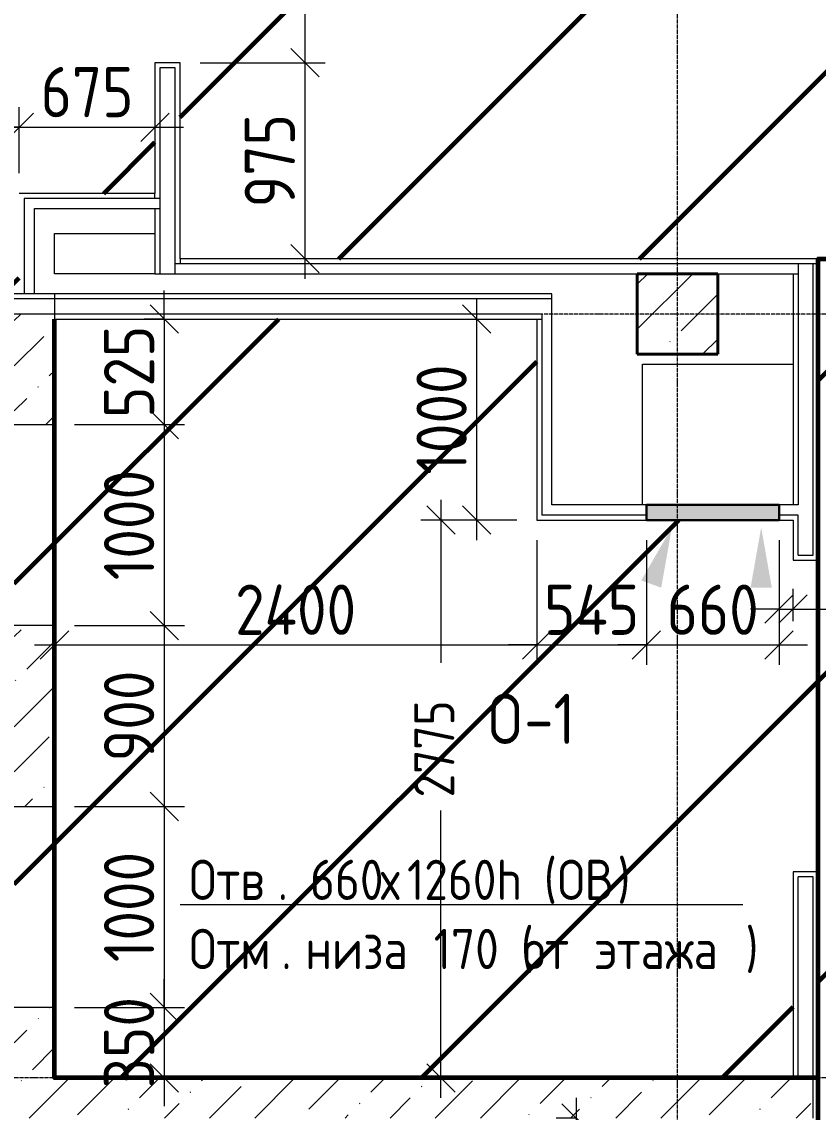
# Model space of a CAD drawing. Header units: millimetres. Extents: x -56773 to 323062, y -262288 to 76460.
# Drawn here: x -16853 to -12891, y -183994 to -178570 of the extents above; entities that cross this region are included whole.
import ezdxf

# ---------------------------------------------------------------- set-up
doc = ezdxf.new("R2010")
doc.units = ezdxf.units.MM
doc.linetypes.add('ADSK_Линия сетки', pattern=[25, 20, -2.5, 0, -2.5])
doc.linetypes.add('ADSK_Невидимые', pattern=[5, 3, -2])
for name, color, linetype, lineweight in [('1.1)Стяжка керамзит  2 этаж', 5, 'Continuous', 60), ('3.1 Штукатурка внешн стен', 5, 'Continuous', 60), ('Марки', 7, 'Continuous', 20), ('Несущие колонны', 7, 'Continuous', 18), ('Обобщенные модели', 7, 'ADSK_Невидимые', 18), ('Оси', 7, 'Continuous', 9), ('Перекрытие', 7, 'Continuous', 18), ('Размеры', 7, 'Continuous', 9), ('Стены внутренние', 7, 'Continuous', 18), ('Стены наружные', 7, 'Continuous', 18), ('Стены штриховка', 7, 'Continuous', 9), ('Узлы', 7, 'Continuous', 18)]:
    doc.layers.add(name, color=color, linetype=linetype, lineweight=lineweight)
doc.styles.add('GOST Common_2', font='', dxfattribs={"width": 0.9, "height": 250})
doc.styles.add('GOST Common_3', font='', dxfattribs={"width": 0.9, "height": 200})
doc.styles.get('GOST Common_2').set_extended_font_data('GOST Common')
doc.styles.get('GOST Common_3').set_extended_font_data('GOST Common')
doc.dimstyles.new('ADSK_Основной_2_0', dxfattribs={"dimscale": 304.8, "dimtxt": 201.142999, "dimasz": 0.463911, "dimexe": 0.328084, "dimexo": 0.328084, "dimgap": 0.164042, "dimtad": 1, "dimdec": 3, "dimrnd": 0.001, "dimdsep": 46, "dimtxsty": 'GOST Common_3', "dimblk1": 'OBLIQUE', "dimblk2": 'OBLIQUE', "dimsah": 1, "dimcen": 0.09, "dimdle": 0.328084, "dimazin": 2, "dimtfac": 1, "dimtdec": 4, "dimtix": 1, "dimtmove": 0, "dimatfit": 3, "dimfxl": 1, "dimtvp": 1, "dimtolj": 1, "dimtzin": 0, "dimlwd": 20, "dimlwe": 20, "dimarcsym": 2})
doc.dimstyles.new('ADSK_Основной_2_0_3', dxfattribs={"dimscale": 304.8, "dimtxt": 201.142999, "dimasz": 0.463911, "dimexe": 0.328084, "dimexo": 0.328084, "dimgap": 0.164042, "dimtad": 1, "dimdec": 3, "dimrnd": 0.001, "dimdsep": 46, "dimtxsty": 'GOST Common_2', "dimblk1": 'OBLIQUE', "dimblk2": 'OBLIQUE', "dimsah": 1, "dimcen": 0.09, "dimdle": 0.328084, "dimazin": 2, "dimtfac": 1, "dimtdec": 4, "dimtix": 1, "dimtmove": 0, "dimatfit": 3, "dimfxl": 1, "dimtvp": 1, "dimtolj": 1, "dimtzin": 0, "dimlwd": 20, "dimlwe": 20, "dimarcsym": 2})
pattern_1 = [(45, (9.36, -198628.46), (84.18955, 308.69595), [396.875, -79.375, 3.353, -76.022])]

# ---------------------------------------------------------------- blocks, each defined once
blk = doc.blocks.new('ADSK_КолоннаЖБ_Прямоугольная - 400x400 мм-1807142-Кладочный план 4-го этажа')
at = {"layer": 'Несущие колонны', "lineweight": 40}
for p, q in [((-200, 200), (200, 200)), ((-200, -200), (-200, 200)), ((200, 200), (200, -200)), ((200, -200), (-200, -200))]:
    blk.add_line(p, q, dxfattribs=at)
blk = doc.blocks.new('ADSK_ОбобщеннаяМодель_ОтверстиеПрямоугольное_вСтене - О-1_ОВ_660х1260-4090709-Кладочный план 4-го этажа')
at = {"layer": 'Обобщенные модели'}
blk.add_hatch(color=256, dxfattribs=at).paths.add_polyline_path([(-209.7, 37.5), (-209.7, -37.5), (450.3, -37.5), (450.3, 37.5), (-89.7, 37.5)])
at = {"layer": 'Узлы', "lineweight": 30}
for p, q in [((-209.7, -37.5), (-209.7, 37.5)), ((-209.7, 37.5), (450.3, 37.5)), ((450.3, 37.5), (450.3, -37.5)), ((450.3, -37.5), (-209.7, -37.5))]:
    blk.add_line(p, q, dxfattribs=at)
blk = doc.blocks.new('_Oblique')
at = {"color": 0, "linetype": 'ByBlock', "lineweight": -2}
blk.add_line((-0.5, -0.5), (0.5, 0.5), dxfattribs=at)
blk = doc.blocks.new('*D6399')
at = {"layer": 'Defpoints', "color": 0, "transparency": 16777216}
for p in [(-13994.9, -184023.5), (-14094.9, -186998.5), (-13515.6, -186998.5)]:
    blk.add_point(p, dxfattribs=at)
at = {"layer": 'Размеры', "color": 0, "lineweight": 20, "transparency": 16777216}
for p, q in [((-14094.9, -183923.5), (-14094.9, -187098.5)), ((-14094.9, -184023.5), (-14194.9, -184023.5)), ((-13615.6, -186998.5), (-14194.9, -186998.5))]:
    blk.add_line(p, q, dxfattribs=at)
at = {"layer": 'Размеры', "color": 0, "lineweight": 20, "transparency": 16777216, "xscale": 141.4, "yscale": 141.4, "zscale": 141.4}
for p, rotation in [((-14094.9, -184023.5), 90), ((-14094.9, -186998.5), 270)]:
    blk.add_blockref('_Oblique', p, dxfattribs=dict(at, rotation=rotation))
at = {"layer": 'Размеры', "color": 0, "lineweight": 9, "transparency": 16777216, "insert": (-14269.9, -185511), "char_height": 250, "width": 605.475, "attachment_point": 5, "rotation": 90, "style": 'GOST Common_2'}
blk.add_mtext('\\A1;2975', dxfattribs=at)
blk = doc.blocks.new('*D6401')
at = {"layer": 'Defpoints', "color": 0, "transparency": 16777216}
for p in [(-16044.3, -180048.5), (-16690.6, -180573.5), (-16144.3, -180573.5)]:
    blk.add_point(p, dxfattribs=at)
at = {"layer": 'Размеры', "color": 0, "lineweight": 20, "transparency": 16777216}
for p, q in [((-16144.3, -180048.5), (-16144.3, -179907.1)), ((-16144.3, -180048.5), (-16244.3, -180048.5)), ((-16144.3, -180048.5), (-16144.3, -180573.5)), ((-16590.6, -180573.5), (-16044.3, -180573.5)), ((-16144.3, -180573.5), (-16144.3, -180714.9))]:
    blk.add_line(p, q, dxfattribs=at)
at = {"layer": 'Размеры', "color": 0, "lineweight": 20, "transparency": 16777216, "xscale": 141.4, "yscale": 141.4, "zscale": 141.4}
for p, rotation in [((-16144.3, -180048.5), 270), ((-16144.3, -180573.5), 90)]:
    blk.add_blockref('_Oblique', p, dxfattribs=dict(at, rotation=rotation))
at = {"layer": 'Размеры', "color": 0, "lineweight": 9, "transparency": 16777216, "insert": (-16319.3, -180311), "char_height": 250, "width": 454.106, "attachment_point": 5, "rotation": 90, "style": 'GOST Common_2'}
blk.add_mtext('\\A1;525', dxfattribs=at)
blk = doc.blocks.new('*D6402')
at = {"layer": 'Defpoints', "color": 0, "transparency": 16777216}
for p in [(-16690.6, -180573.5), (-16690.6, -181573.5), (-16144.3, -181573.5)]:
    blk.add_point(p, dxfattribs=at)
at = {"layer": 'Размеры', "color": 0, "lineweight": 20, "transparency": 16777216}
for p, q in [((-16144.3, -180473.5), (-16144.3, -181673.5)), ((-16590.6, -180573.5), (-16044.3, -180573.5)), ((-16590.6, -181573.5), (-16044.3, -181573.5))]:
    blk.add_line(p, q, dxfattribs=at)
at = {"layer": 'Размеры', "color": 0, "lineweight": 20, "transparency": 16777216, "xscale": 141.4, "yscale": 141.4, "zscale": 141.4}
for p, rotation in [((-16144.3, -180573.5), 90), ((-16144.3, -181573.5), 270)]:
    blk.add_blockref('_Oblique', p, dxfattribs=dict(at, rotation=rotation))
at = {"layer": 'Размеры', "color": 0, "lineweight": 9, "transparency": 16777216, "insert": (-16319.3, -181073.5), "char_height": 250, "width": 560.473, "attachment_point": 5, "rotation": 90, "style": 'GOST Common_2'}
blk.add_mtext('\\A1;1000', dxfattribs=at)
blk = doc.blocks.new('*D6403')
at = {"layer": 'Defpoints', "color": 0, "transparency": 16777216}
for p in [(-16690.6, -181573.5), (-16690.6, -182473.5), (-16144.3, -182473.5)]:
    blk.add_point(p, dxfattribs=at)
at = {"layer": 'Размеры', "color": 0, "lineweight": 20, "transparency": 16777216}
for p, q in [((-16144.3, -181473.5), (-16144.3, -182573.5)), ((-16590.6, -181573.5), (-16044.3, -181573.5)), ((-16590.6, -182473.5), (-16044.3, -182473.5))]:
    blk.add_line(p, q, dxfattribs=at)
at = {"layer": 'Размеры', "color": 0, "lineweight": 20, "transparency": 16777216, "xscale": 141.4, "yscale": 141.4, "zscale": 141.4}
for p, rotation in [((-16144.3, -181573.5), 90), ((-16144.3, -182473.5), 270)]:
    blk.add_blockref('_Oblique', p, dxfattribs=dict(at, rotation=rotation))
at = {"layer": 'Размеры', "color": 0, "lineweight": 9, "transparency": 16777216, "insert": (-16319.3, -182023.5), "char_height": 250, "width": 454.106, "attachment_point": 5, "rotation": 90, "style": 'GOST Common_2'}
blk.add_mtext('\\A1;900', dxfattribs=at)
blk = doc.blocks.new('*D6404')
at = {"layer": 'Defpoints', "color": 0, "transparency": 16777216}
for p in [(-16690.6, -182473.5), (-16690.6, -183473.5), (-16144.3, -183473.5)]:
    blk.add_point(p, dxfattribs=at)
at = {"layer": 'Размеры', "color": 0, "lineweight": 20, "transparency": 16777216}
for p, q in [((-16144.3, -182373.5), (-16144.3, -183573.5)), ((-16590.6, -182473.5), (-16044.3, -182473.5)), ((-16590.6, -183473.5), (-16044.3, -183473.5))]:
    blk.add_line(p, q, dxfattribs=at)
at = {"layer": 'Размеры', "color": 0, "lineweight": 20, "transparency": 16777216, "xscale": 141.4, "yscale": 141.4, "zscale": 141.4}
for p, rotation in [((-16144.3, -182473.5), 90), ((-16144.3, -183473.5), 270)]:
    blk.add_blockref('_Oblique', p, dxfattribs=dict(at, rotation=rotation))
at = {"layer": 'Размеры', "color": 0, "lineweight": 9, "transparency": 16777216, "insert": (-16319.3, -182973.5), "char_height": 250, "width": 560.473, "attachment_point": 5, "rotation": 90, "style": 'GOST Common_2'}
blk.add_mtext('\\A1;1000', dxfattribs=at)
blk = doc.blocks.new('*D6405')
at = {"layer": 'Defpoints', "color": 0, "transparency": 16777216}
for p in [(-16690.6, -183473.5), (-16144.3, -183823.5), (-16044.3, -183823.5)]:
    blk.add_point(p, dxfattribs=at)
at = {"layer": 'Размеры', "color": 0, "lineweight": 20, "transparency": 16777216}
for p, q in [((-16144.3, -183473.5), (-16144.3, -183332.1)), ((-16590.6, -183473.5), (-16044.3, -183473.5)), ((-16144.3, -183473.5), (-16144.3, -183823.5)), ((-16144.3, -183823.5), (-16244.3, -183823.5)), ((-16144.3, -183823.5), (-16144.3, -183964.9))]:
    blk.add_line(p, q, dxfattribs=at)
at = {"layer": 'Размеры', "color": 0, "lineweight": 20, "transparency": 16777216, "xscale": 141.4, "yscale": 141.4, "zscale": 141.4}
for p, rotation in [((-16144.3, -183473.5), 270), ((-16144.3, -183823.5), 90)]:
    blk.add_blockref('_Oblique', p, dxfattribs=dict(at, rotation=rotation))
at = {"layer": 'Размеры', "color": 0, "lineweight": 9, "transparency": 16777216, "insert": (-16319.3, -183648.5), "char_height": 250, "width": 454.106, "attachment_point": 5, "rotation": 90, "style": 'GOST Common_2'}
blk.add_mtext('\\A1;350', dxfattribs=at)
blk = doc.blocks.new('*D6406')
at = {"layer": 'Defpoints', "color": 0, "transparency": 16777216}
for p in [(-14290.6, -181048.5), (-16690.6, -181569.5), (-14290.6, -181669.5)]:
    blk.add_point(p, dxfattribs=at)
at = {"layer": 'Размеры', "color": 0, "lineweight": 20, "transparency": 16777216}
for p, q in [((-14290.6, -181148.5), (-14290.6, -181769.5)), ((-16790.6, -181669.5), (-14190.6, -181669.5)), ((-16690.6, -181669.5), (-16690.6, -181769.5))]:
    blk.add_line(p, q, dxfattribs=at)
at = {"layer": 'Размеры', "color": 0, "lineweight": 20, "transparency": 16777216, "xscale": 141.4, "yscale": 141.4, "zscale": 141.4, "rotation": 180}
blk.add_blockref('_Oblique', (-16690.6, -181669.5), dxfattribs=at)
at = {"layer": 'Размеры', "color": 0, "lineweight": 20, "transparency": 16777216, "xscale": 141.4, "yscale": 141.4, "zscale": 141.4}
blk.add_blockref('_Oblique', (-14290.6, -181669.5), dxfattribs=at)
at = {"layer": 'Размеры', "color": 0, "lineweight": 9, "transparency": 16777216, "insert": (-15490.6, -181494.5), "char_height": 250, "width": 625.93, "attachment_point": 5, "style": 'GOST Common_2'}
blk.add_mtext('\\A1;2400', dxfattribs=at)
blk = doc.blocks.new('*D6407')
at = {"layer": 'Defpoints', "color": 0, "transparency": 16777216}
for p in [(-14290.6, -181048.5), (-13745.6, -181048.5), (-13745.6, -181669.5)]:
    blk.add_point(p, dxfattribs=at)
at = {"layer": 'Размеры', "color": 0, "lineweight": 20, "transparency": 16777216}
for p, q in [((-14290.6, -181148.5), (-14290.6, -181769.5)), ((-13745.6, -181148.5), (-13745.6, -181769.5)), ((-14290.6, -181669.5), (-14432, -181669.5)), ((-14290.6, -181669.5), (-13745.6, -181669.5)), ((-13745.6, -181669.5), (-13604.2, -181669.5))]:
    blk.add_line(p, q, dxfattribs=at)
at = {"layer": 'Размеры', "color": 0, "lineweight": 20, "transparency": 16777216, "xscale": 141.4, "yscale": 141.4, "zscale": 141.4}
blk.add_blockref('_Oblique', (-14290.6, -181669.5), dxfattribs=at)
at = {"layer": 'Размеры', "color": 0, "lineweight": 20, "transparency": 16777216, "xscale": 141.4, "yscale": 141.4, "zscale": 141.4, "rotation": 180}
blk.add_blockref('_Oblique', (-13745.6, -181669.5), dxfattribs=at)
at = {"layer": 'Размеры', "color": 0, "lineweight": 9, "transparency": 16777216, "insert": (-14018.1, -181494.5), "char_height": 250, "width": 474.561, "attachment_point": 5, "style": 'GOST Common_2'}
blk.add_mtext('\\A1;545', dxfattribs=at)
blk = doc.blocks.new('*D6408')
at = {"layer": 'Defpoints', "color": 0, "transparency": 16777216}
for p in [(-13745.6, -181048.5), (-13085.6, -181048.5), (-13085.6, -181669.5)]:
    blk.add_point(p, dxfattribs=at)
at = {"layer": 'Размеры', "color": 0, "lineweight": 20, "transparency": 16777216}
for p, q in [((-13745.6, -181148.5), (-13745.6, -181769.5)), ((-13085.6, -181148.5), (-13085.6, -181769.5)), ((-13745.6, -181669.5), (-13887, -181669.5)), ((-13745.6, -181669.5), (-13085.6, -181669.5)), ((-13085.6, -181669.5), (-12944.2, -181669.5))]:
    blk.add_line(p, q, dxfattribs=at)
at = {"layer": 'Размеры', "color": 0, "lineweight": 20, "transparency": 16777216, "xscale": 141.4, "yscale": 141.4, "zscale": 141.4}
blk.add_blockref('_Oblique', (-13745.6, -181669.5), dxfattribs=at)
at = {"layer": 'Размеры', "color": 0, "lineweight": 20, "transparency": 16777216, "xscale": 141.4, "yscale": 141.4, "zscale": 141.4, "rotation": 180}
blk.add_blockref('_Oblique', (-13085.6, -181669.5), dxfattribs=at)
at = {"layer": 'Размеры', "color": 0, "lineweight": 9, "transparency": 16777216, "insert": (-13415.6, -181494.5), "char_height": 250, "width": 454.106, "attachment_point": 5, "style": 'GOST Common_2'}
blk.add_mtext('\\A1;660', dxfattribs=at)
blk = doc.blocks.new('*D6409')
at = {"layer": 'Defpoints', "color": 0, "transparency": 16777216}
for p in [(-13085.6, -181048.5), (-13015.6, -181491.4), (-13015.6, -181651.4)]:
    blk.add_point(p, dxfattribs=at)
at = {"layer": 'Размеры', "color": 0, "lineweight": 20, "transparency": 16777216}
for p, q in [((-13085.6, -181148.5), (-13085.6, -181591.4)), ((-13015.6, -181551.4), (-13015.6, -181391.4)), ((-13085.6, -181491.4), (-13227, -181491.4)), ((-13085.6, -181491.4), (-13015.6, -181491.4)), ((-13015.6, -181491.4), (-12341.4, -181491.4))]:
    blk.add_line(p, q, dxfattribs=at)
at = {"layer": 'Размеры', "color": 0, "lineweight": 20, "transparency": 16777216, "xscale": 141.4, "yscale": 141.4, "zscale": 141.4}
blk.add_blockref('_Oblique', (-13085.6, -181491.4), dxfattribs=at)
at = {"layer": 'Размеры', "color": 0, "lineweight": 20, "transparency": 16777216, "xscale": 141.4, "yscale": 141.4, "zscale": 141.4, "rotation": 180}
blk.add_blockref('_Oblique', (-13015.6, -181491.4), dxfattribs=at)
at = {"layer": 'Размеры', "color": 0, "lineweight": 9, "transparency": 16777216, "insert": (-12688.5, -181174.8), "char_height": 200, "width": 302.737, "attachment_point": 1, "line_spacing_factor": 1.022761, "style": 'GOST Common_3'}
blk.add_mtext('\\A1;70', dxfattribs=at)
blk = doc.blocks.new('*D6410')
at = {"layer": 'Defpoints', "color": 0, "transparency": 16777216}
for p in [(-14767.6, -181048.5), (-14290.6, -181048.5), (-14689.5, -183823.5)]:
    blk.add_point(p, dxfattribs=at)
at = {"layer": 'Размеры', "color": 0, "lineweight": 20, "transparency": 16777216}
for p, q in [((-14767.6, -180948.5), (-14767.6, -181758.4)), ((-14390.6, -181048.5), (-14867.6, -181048.5)), ((-14767.6, -183923.5), (-14767.6, -182492.7)), ((-14789.5, -183823.5), (-14867.6, -183823.5))]:
    blk.add_line(p, q, dxfattribs=at)
at = {"layer": 'Размеры', "color": 0, "lineweight": 20, "transparency": 16777216, "xscale": 141.4, "yscale": 141.4, "zscale": 141.4}
for p, rotation in [((-14767.6, -181048.5), 90), ((-14767.6, -183823.5), 270)]:
    blk.add_blockref('_Oblique', p, dxfattribs=dict(at, rotation=rotation))
at = {"layer": 'Размеры', "color": 0, "lineweight": 9, "transparency": 16777216, "insert": (-14900.9, -182428.3), "char_height": 200, "width": 605.475, "attachment_point": 1, "rotation": 90, "line_spacing_factor": 1.022761, "style": 'GOST Common_3'}
blk.add_mtext('\\A1;2775', dxfattribs=at)
blk = doc.blocks.new('*D6411')
at = {"layer": 'Defpoints', "color": 0, "transparency": 16777216}
for p in [(-14689.5, -180048.5), (-14589.5, -180048.5), (-14290.6, -181048.5)]:
    blk.add_point(p, dxfattribs=at)
at = {"layer": 'Размеры', "color": 0, "lineweight": 20, "transparency": 16777216}
for p, q in [((-14589.5, -181148.5), (-14589.5, -179948.5)), ((-14589.5, -180048.5), (-14489.5, -180048.5)), ((-14390.6, -181048.5), (-14689.5, -181048.5))]:
    blk.add_line(p, q, dxfattribs=at)
at = {"layer": 'Размеры', "color": 0, "lineweight": 20, "transparency": 16777216, "xscale": 141.4, "yscale": 141.4, "zscale": 141.4}
for p, rotation in [((-14589.5, -180048.5), 90), ((-14589.5, -181048.5), 270)]:
    blk.add_blockref('_Oblique', p, dxfattribs=dict(at, rotation=rotation))
at = {"layer": 'Размеры', "color": 0, "lineweight": 9, "transparency": 16777216, "insert": (-14764.5, -180548.5), "char_height": 250, "width": 560.473, "attachment_point": 5, "rotation": 90, "style": 'GOST Common_2'}
blk.add_mtext('\\A1;1000', dxfattribs=at)
blk = doc.blocks.new('*D6415')
at = {"layer": 'Defpoints', "color": 0, "transparency": 16777216}
for p in [(-16065.6, -177573.5), (-16065.6, -178773.5), (-15444.3, -178773.5)]:
    blk.add_point(p, dxfattribs=at)
at = {"layer": 'Размеры', "color": 0, "lineweight": 20, "transparency": 16777216}
for p, q in [((-15444.3, -177473.5), (-15444.3, -178873.5)), ((-15965.6, -177573.5), (-15344.3, -177573.5)), ((-15965.6, -178773.5), (-15344.3, -178773.5))]:
    blk.add_line(p, q, dxfattribs=at)
at = {"layer": 'Размеры', "color": 0, "lineweight": 20, "transparency": 16777216, "xscale": 141.4, "yscale": 141.4, "zscale": 141.4}
for p, rotation in [((-15444.3, -177573.5), 90), ((-15444.3, -178773.5), 270)]:
    blk.add_blockref('_Oblique', p, dxfattribs=dict(at, rotation=rotation))
at = {"layer": 'Размеры', "color": 0, "lineweight": 9, "transparency": 16777216, "insert": (-15619.3, -178173.5), "char_height": 250, "width": 560.473, "attachment_point": 5, "rotation": 90, "style": 'GOST Common_2'}
blk.add_mtext('\\A1;1200', dxfattribs=at)
blk = doc.blocks.new('*D6416')
at = {"layer": 'Defpoints', "color": 0, "transparency": 16777216}
for p in [(-16065.6, -178773.5), (-15444.3, -179748.5), (-15344.3, -179748.5)]:
    blk.add_point(p, dxfattribs=at)
at = {"layer": 'Размеры', "color": 0, "lineweight": 20, "transparency": 16777216}
for p, q in [((-15444.3, -178673.5), (-15444.3, -179848.5)), ((-15965.6, -178773.5), (-15344.3, -178773.5)), ((-15444.3, -179748.5), (-15544.3, -179748.5))]:
    blk.add_line(p, q, dxfattribs=at)
at = {"layer": 'Размеры', "color": 0, "lineweight": 20, "transparency": 16777216, "xscale": 141.4, "yscale": 141.4, "zscale": 141.4}
for p, rotation in [((-15444.3, -178773.5), 90), ((-15444.3, -179748.5), 270)]:
    blk.add_blockref('_Oblique', p, dxfattribs=dict(at, rotation=rotation))
at = {"layer": 'Размеры', "color": 0, "lineweight": 9, "transparency": 16777216, "insert": (-15619.3, -179261), "char_height": 250, "width": 454.106, "attachment_point": 5, "rotation": 90, "style": 'GOST Common_2'}
blk.add_mtext('\\A1;975', dxfattribs=at)
blk = doc.blocks.new('*D6417')
at = {"layer": 'Defpoints', "color": 0, "transparency": 16777216}
for p in [(-19540.6, -178994.5), (-16865.6, -179094.5), (-16865.6, -179423.5)]:
    blk.add_point(p, dxfattribs=at)
at = {"layer": 'Размеры', "color": 0, "lineweight": 20, "transparency": 16777216}
for p, q in [((-16865.6, -179323.5), (-16865.6, -178994.5)), ((-19640.6, -179094.5), (-16765.6, -179094.5)), ((-19540.6, -179094.5), (-19540.6, -179194.5))]:
    blk.add_line(p, q, dxfattribs=at)
at = {"layer": 'Размеры', "color": 0, "lineweight": 20, "transparency": 16777216, "xscale": 141.4, "yscale": 141.4, "zscale": 141.4, "rotation": 180}
blk.add_blockref('_Oblique', (-19540.6, -179094.5), dxfattribs=at)
at = {"layer": 'Размеры', "color": 0, "lineweight": 20, "transparency": 16777216, "xscale": 141.4, "yscale": 141.4, "zscale": 141.4}
blk.add_blockref('_Oblique', (-16865.6, -179094.5), dxfattribs=at)
at = {"layer": 'Размеры', "color": 0, "lineweight": 9, "transparency": 16777216, "insert": (-18203.1, -178919.5), "char_height": 250, "width": 605.475, "attachment_point": 5, "style": 'GOST Common_2'}
blk.add_mtext('\\A1;2675', dxfattribs=at)
blk = doc.blocks.new('*D6418')
at = {"layer": 'Defpoints', "color": 0, "transparency": 16777216}
for p in [(-16190.6, -178994.5), (-16190.6, -179094.5), (-16865.6, -179423.5)]:
    blk.add_point(p, dxfattribs=at)
at = {"layer": 'Размеры', "color": 0, "lineweight": 20, "transparency": 16777216}
for p, q in [((-16865.6, -179323.5), (-16865.6, -178994.5)), ((-16865.6, -179094.5), (-17007, -179094.5)), ((-16865.6, -179094.5), (-16190.6, -179094.5)), ((-16190.6, -179094.5), (-16190.6, -179194.5)), ((-16190.6, -179094.5), (-16049.2, -179094.5))]:
    blk.add_line(p, q, dxfattribs=at)
at = {"layer": 'Размеры', "color": 0, "lineweight": 20, "transparency": 16777216, "xscale": 141.4, "yscale": 141.4, "zscale": 141.4}
blk.add_blockref('_Oblique', (-16865.6, -179094.5), dxfattribs=at)
at = {"layer": 'Размеры', "color": 0, "lineweight": 20, "transparency": 16777216, "xscale": 141.4, "yscale": 141.4, "zscale": 141.4, "rotation": 180}
blk.add_blockref('_Oblique', (-16190.6, -179094.5), dxfattribs=at)
at = {"layer": 'Размеры', "color": 0, "lineweight": 9, "transparency": 16777216, "insert": (-16528.1, -178919.5), "char_height": 250, "width": 454.106, "attachment_point": 5, "style": 'GOST Common_2'}
blk.add_mtext('\\A1;675', dxfattribs=at)
blk = doc.blocks.new('ADSK_Марка_Отверстие - Полная марка_Отметка от этажа-157318-Кладочный план 4-го этажа')
at = {"layer": 'Марки'}
blk.add_line((0, 0), (28, 0), dxfattribs=at)

msp = doc.modelspace()

# ---------------------------------------------------------------- hatches: boundary and pattern name
at = {"layer": '1.1)Стяжка керамзит  2 этаж', "transparency": 33554687}
h = msp.add_hatch(dxfattribs=at)
h.set_pattern_fill('ANSI31', color=5, scale=333)
h.paths.add_polyline_path([(-3240.6385, -181073.4914), (-3240.6385, -180798.4914), (-5265.6385, -180798.4914), (-5265.6385, -180673.4914), (-3390.6385, -180673.4914), (-3390.6385, -180223.4914), (-3390.6385, -179823.4914), (-3240.6385, -179823.4914), (-3240.6385, -179223.4914), (-3240.6385, -177973.4914), (-3240.6385, -175023.4914), (-3390.6385, -175023.4914), (-3390.6385, -174873.4914), (-3990.6385, -174873.4914), (-5640.6385, -174873.4914), (-6390.6385, -174873.4914), (-6390.6385, -178698.4914), (-6515.6385, -178698.4914), (-6515.6385, -174873.4914), (-6790.6385, -174873.4914), (-8440.6385, -174873.4914), (-8915.6385, -174873.4914), (-8915.6385, -175698.4914), (-9640.6385, -175698.4914), (-9640.6385, -175823.4914), (-9765.6385, -175823.4914), (-9765.6385, -174873.4914), (-10590.6385, -174873.4914), (-12240.6385, -174873.4914), (-13390.6385, -174873.4914), (-13390.6385, -175023.4914), (-13790.6385, -175023.4914), (-13790.6385, -174873.4914), (-14390.6385, -174873.4914), (-16040.6385, -174873.4914), (-16065.6385, -174873.4914), (-16065.6385, -177573.4914), (-16190.6385, -177573.4914), (-16190.6385, -174873.4914), (-17190.6385, -174873.4914), (-18840.6385, -174873.4914), (-19390.6385, -174873.4914), (-19390.6385, -175023.4914), (-19540.6385, -175023.4914), (-19540.6385, -179923.4914), (-16865.6385, -179923.4914), (-16865.6385, -179423.4914), (-16190.6385, -179423.4914), (-16190.6385, -178773.4914), (-16065.6385, -178773.4914), (-16065.6385, -179748.4914), (-12890.6385, -179748.4914), (-9765.6385, -179748.4914), (-9765.6385, -177023.4914), (-9640.6385, -177023.4914), (-9640.6385, -177148.4914), (-8915.6385, -177148.4914), (-8915.6385, -180673.4914), (-6515.6385, -180673.4914), (-6515.6385, -179898.4914), (-6390.6385, -179898.4914), (-6390.6385, -180673.4914), (-6265.6385, -180673.4914), (-6265.6385, -180798.4914), (-9515.6385, -180798.4914), (-9515.6385, -182198.4914), (-7290.6385, -182198.4914), (-7290.6385, -182773.4914), (-7415.6385, -182773.4914), (-7415.6385, -182323.4914), (-8915.6385, -182323.4914), (-8915.6385, -183898.4914), (-7415.6385, -183898.4914), (-7415.6385, -183673.4914), (-7290.6385, -183673.4914), (-7290.6385, -183898.4914), (-3390.6385, -183898.4914), (-3390.6385, -183623.4914), (-3240.6385, -183623.4914), (-3240.6385, -182723.4914)])
h.paths.add_polyline_path([(-12770.185, -182943.7312), (-12010.185, -182943.7312), (-12010.185, -182938.7312), (-12770.185, -182938.7312)], flags=16)
h = msp.add_hatch(dxfattribs=at)
h.set_pattern_fill('ANSI31', color=5, scale=333)
h.paths.add_polyline_path([(-9515.6385, -189498.4914), (-9640.6385, -189498.4914), (-9640.6385, -190548.4914), (-9765.6385, -190548.4914), (-9765.6385, -187843.4914), (-9640.6385, -187843.4914), (-9640.6385, -187943.4914), (-9515.6385, -187943.4914), (-9515.6385, -186643.4914), (-9640.6385, -186643.4914), (-9640.6385, -186743.4914), (-9765.6385, -186743.4914), (-9765.6385, -186538.4914), (-9765.6385, -186038.4914), (-9765.6385, -185848.4914), (-9765.6385, -185248.4914), (-9765.6385, -184728.4914), (-9765.6385, -184068.4914), (-9765.6385, -182048.4914), (-9640.6385, -182048.4914), (-9640.6385, -182198.4914), (-9515.6385, -182198.4914), (-9515.6385, -180798.4914), (-9640.6385, -180798.4914), (-9640.6385, -180948.4914), (-9765.6385, -180948.4914), (-9765.6385, -179748.4914), (-12890.6385, -179748.4914), (-12890.6385, -205573.4914), (-9515.6385, -205573.4914), (-9515.6385, -195798.4914), (-9640.6385, -195798.4914), (-9740.6385, -195798.4914), (-9765.6385, -195798.4914), (-9765.6385, -194723.4914), (-9640.6385, -194723.4914), (-9640.6385, -194998.4914), (-9515.6385, -194998.4914), (-9515.6385, -192473.4914), (-9640.6385, -192473.4914), (-9640.6385, -193673.4914), (-9765.6385, -193673.4914), (-9765.6385, -191598.4914), (-9640.6385, -191598.4914), (-9640.6385, -192348.4914), (-9515.6385, -192348.4914)])
h.paths.add_polyline_path([(-12770.185, -182943.7312), (-12010.185, -182943.7312), (-12010.185, -182938.7312), (-12770.185, -182938.7312)], flags=16)
h.paths.add_polyline_path([(-12010.185, -183904.7961), (-12770.185, -183904.7961), (-12770.185, -183909.7961), (-12010.185, -183909.7961)], flags=16)
h = msp.add_hatch(dxfattribs=at)
h.set_pattern_fill('ANSI31', color=5, scale=333)
h.paths.add_polyline_path([(-12890.6385, -181248.4914), (-13015.6385, -181248.4914), (-13015.6385, -181048.4914), (-13085.6385, -181048.4914), (-13745.6385, -181048.4914), (-14290.6385, -181048.4914), (-14290.6385, -180048.4914), (-16690.6385, -180048.4914), (-16690.6385, -180573.4914), (-16890.6385, -180573.4914), (-16890.6385, -181573.4914), (-16690.6385, -181573.4914), (-16690.6385, -182473.4914), (-16890.6385, -182473.4914), (-16890.6385, -183473.4914), (-16690.6385, -183473.4914), (-16690.6385, -183823.4914), (-13015.6385, -183823.4914), (-13015.6385, -182798.4914), (-12890.6385, -182798.4914)], flags=17)
at = {"layer": 'Марки'}
for points in [[(-13618.5975, -181085.1582), (-13771.0871, -181348.8723), (-13671.6953, -181385.1229)], [(-13174.3122, -181085.1582), (-13227.2103, -181385.1582), (-13121.4141, -181385.1582)]]:
    msp.add_hatch(color=256, dxfattribs=at).paths.add_polyline_path(points)
at = {"layer": 'Несущие колонны', "lineweight": 9}
h = msp.add_hatch(dxfattribs=at)
h.set_pattern_fill('FP_1', color=256, style=0, pattern_type=2)
h.set_pattern_definition([(45, (9.36, -198628.46), (-224.5064, 224.5064), []), (45, (233.87, -198628.46), (-224.5064, 224.5064), [396.875, -79.375, 3.353, -76.022])])
h.paths.add_polyline_path([(-13390.6385, -180223.4914), (-13390.6385, -179823.4914), (-13790.6385, -179823.4914), (-13790.6385, -180223.4914)])
at = {"layer": 'Стены наружные', "lineweight": 9}
h = msp.add_hatch(dxfattribs=at)
h.set_pattern_fill('FP_2', color=256, style=0, pattern_type=2)
h.set_pattern_definition(pattern_1)
h.paths.add_polyline_path([(-16690.6385, -183823.4914), (-16690.6385, -183473.4914), (-16890.6385, -183473.4914), (-16890.6385, -183823.4914)])
h.paths.add_polyline_path([(-16890.6385, -182473.4914), (-16690.6385, -182473.4914), (-16690.6385, -181573.4914), (-16890.6385, -181573.4914), (-16890.6385, -182123.4914)])
h.paths.add_polyline_path([(-16690.6385, -180573.4914), (-16690.6385, -180023.4914), (-16890.6385, -180023.4914), (-16890.6385, -180573.4914)])
h = msp.add_hatch(dxfattribs=at)
h.set_pattern_fill('FP_2', color=256, style=0, pattern_type=2)
h.set_pattern_definition(pattern_1)
h.paths.add_polyline_path([(-12915.6385, -184023.4914), (-12915.6385, -183823.4914), (-21490.6385, -183823.4914), (-21490.6385, -184023.4914), (-13090.6385, -184023.4914)])

# ---------------------------------------------------------------- linework, layer by layer
at = {"layer": '1.1)Стяжка керамзит  2 этаж'}
msp.add_lwpolyline([(-9515.6385, -205573.4914), (-12890.6385, -205573.4914), (-12890.6385, -179748.4914), (-9515.6385, -179748.4914)], close=True, dxfattribs=at)
at = {"layer": '3.1 Штукатурка внешн стен'}
msp.add_lwpolyline([(-15390.6385, -187623.4914), (-12890.6385, -187623.4914), (-12890.6385, -183823.4914), (-16690.6385, -183823.4914), (-16690.6385, -180048.4914)], dxfattribs=at)
at = {"layer": 'Несущие колонны', "lineweight": 9}
for p, q in [((-13390.6385, -179823.4914), (-13790.6385, -179823.4914)), ((-13790.6385, -179823.4914), (-13790.6385, -180223.4914)), ((-13390.6385, -180223.4914), (-13390.6385, -179823.4914)), ((-13790.6385, -180223.4914), (-13390.6385, -180223.4914))]:
    msp.add_line(p, q, dxfattribs=at)
at = {"layer": 'Оси', "linetype": 'ADSK_Линия сетки', "lineweight": 5}
for p, q in [((-13590.6385, -209602.3427), (-13590.6385, -174127.5463)), ((-2488.0423, -180023.4914), (-25230.7352, -180023.4914)), ((-2488.0423, -183823.4914), (-25230.7352, -183823.4914))]:
    msp.add_line(p, q, dxfattribs=at)
at = {"layer": 'Перекрытие'}
for p, q in [((-16690.6385, -179823.4914), (-16690.6385, -179623.4914)), ((-16690.6385, -179623.4914), (-16190.6385, -179623.4914)), ((-16190.6385, -179823.4914), (-16690.6385, -179823.4914)), ((-13765.6385, -180273.4914), (-13015.6385, -180273.4914)), ((-13765.6385, -180973.4914), (-13765.6385, -180273.4914))]:
    msp.add_line(p, q, dxfattribs=at)
at = {"layer": 'Стены внутренние', "lineweight": 5}
for p, q in [((-16065.6385, -178773.4914), (-16190.6385, -178773.4914)), ((-16190.6385, -178773.4914), (-16190.6385, -179423.4914)), ((-16065.6385, -179748.4914), (-16065.6385, -178773.4914)), ((-16190.6385, -179423.4914), (-16865.6385, -179423.4914)), ((-16790.6385, -179923.4914), (-16790.6385, -179498.4914)), ((-16790.6385, -179498.4914), (-16190.6385, -179498.4914)), ((-16190.6385, -179498.4914), (-16190.6385, -179823.4914)), ((-12890.6385, -179748.4914), (-16065.6385, -179748.4914)), ((-12890.6385, -181248.4914), (-12890.6385, -179748.4914)), ((-16190.6385, -179823.4914), (-13015.6385, -179823.4914)), ((-13015.6385, -179823.4914), (-13015.6385, -180973.4914)), ((-14215.6385, -179923.4914), (-19540.6385, -179923.4914)), ((-16690.6385, -179923.4914), (-16690.6385, -180048.4914)), ((-14215.6385, -180973.4914), (-14215.6385, -179923.4914)), ((-16690.6385, -180048.4914), (-14290.6385, -180048.4914)), ((-14290.6385, -180048.4914), (-14290.6385, -181048.4914)), ((-13745.6385, -180973.4914), (-14215.6385, -180973.4914)), ((-13015.6385, -180973.4914), (-13085.6385, -180973.4914)), ((-14290.6385, -181048.4914), (-13745.6385, -181048.4914)), ((-13085.6385, -181048.4914), (-13015.6385, -181048.4914)), ((-13015.6385, -181048.4914), (-13015.6385, -181248.4914)), ((-13015.6385, -181248.4914), (-12890.6385, -181248.4914)), ((-13015.6385, -182798.4914), (-13015.6385, -183823.4914)), ((-12890.6385, -182798.4914), (-13015.6385, -182798.4914)), ((-12890.6385, -183823.4914), (-12890.6385, -182798.4914))]:
    msp.add_line(p, q, dxfattribs=at)
at = {"layer": 'Стены наружные', "lineweight": 9}
for p, q in [((-16690.6385, -180023.4914), (-16890.6385, -180023.4914)), ((-16690.6385, -180573.4914), (-16690.6385, -180048.4914)), ((-16890.6385, -180573.4914), (-16690.6385, -180573.4914)), ((-16690.6385, -181573.4914), (-16890.6385, -181573.4914)), ((-16690.6385, -182473.4914), (-16690.6385, -181573.4914)), ((-16890.6385, -182473.4914), (-16690.6385, -182473.4914)), ((-16690.6385, -183473.4914), (-16890.6385, -183473.4914)), ((-16690.6385, -183823.4914), (-16690.6385, -183473.4914)), ((-13015.6385, -183823.4914), (-16690.6385, -183823.4914)), ((-12890.6385, -183823.4914), (-12890.6385, -184948.4914))]:
    msp.add_line(p, q, dxfattribs=at)
at = {"layer": 'Стены штриховка', "lineweight": 9}
for p, q in [((-16165.6385, -178798.4914), (-16165.6385, -179823.4914)), ((-16090.6385, -178798.4914), (-16165.6385, -178798.4914)), ((-16090.6385, -179823.4914), (-16090.6385, -178798.4914)), ((-16190.6385, -179448.4914), (-16190.6385, -179423.4914)), ((-16840.6385, -179448.4914), (-16840.6385, -179923.4914)), ((-16165.6385, -179448.4914), (-16840.6385, -179448.4914)), ((-16190.6385, -179498.4914), (-16165.6385, -179498.4914)), ((-16065.6385, -179748.4914), (-16065.6385, -179773.4914)), ((-12890.6385, -179773.4914), (-16090.6385, -179773.4914)), ((-12990.6385, -179773.4914), (-12990.6385, -180973.4914)), ((-12915.6385, -181223.4914), (-12915.6385, -179773.4914)), ((-13015.6385, -179823.4914), (-12990.6385, -179823.4914)), ((-14215.6385, -179948.4914), (-19540.6385, -179948.4914)), ((-14265.6385, -180023.4914), (-16690.6385, -180023.4914)), ((-14265.6385, -180023.4914), (-14265.6385, -181023.4914)), ((-14290.6385, -180048.4914), (-14265.6385, -180048.4914)), ((-12990.6385, -180973.4914), (-13015.6385, -180973.4914)), ((-13745.6385, -181023.4914), (-14265.6385, -181023.4914)), ((-12990.6385, -181023.4914), (-13085.6385, -181023.4914)), ((-12990.6385, -181223.4914), (-12990.6385, -181023.4914)), ((-12990.6385, -181223.4914), (-12915.6385, -181223.4914)), ((-12915.6385, -182823.4914), (-12990.6385, -182823.4914)), ((-12990.6385, -183823.4914), (-12990.6385, -182823.4914)), ((-12915.6385, -184023.4914), (-12915.6385, -182823.4914)), ((-13015.6385, -183823.4914), (-12915.6385, -183823.4914))]:
    msp.add_line(p, q, dxfattribs=at)

# ---------------------------------------------------------------- block references
at = {"layer": 'Марки', "xscale": 99.99999999999993, "yscale": 99.99999999999993, "zscale": 99.99999999999993}
msp.add_blockref('ADSK_Марка_Отверстие - Полная марка_Отметка от этажа-157318-Кладочный план 4-го этажа', (-16065.879, -182961.6572), dxfattribs=at)
at = {"layer": 'Несущие колонны', "lineweight": 40, "rotation": 89.9999999999999}
msp.add_blockref('ADSK_КолоннаЖБ_Прямоугольная - 400x400 мм-1807142-Кладочный план 4-го этажа', (-13590.6385, -180023.4914), dxfattribs=at)
at = {"layer": 'Обобщенные модели', "color": 7, "true_color": 0xffffff, "rotation": 180}
msp.add_blockref('ADSK_ОбобщеннаяМодель_ОтверстиеПрямоугольное_вСтене - О-1_ОВ_660х1260-4090709-Кладочный план 4-го этажа', (-13295.3366, -181010.9914), dxfattribs=at)

# ---------------------------------------------------------------- texts
at = {"layer": 'Марки', "lineweight": 9, "attachment_point": 1}
for s, insert, char_height, width, style in [('\\fGOST Common|b0|i0|c204|p34|;\\W.9;О', (-14532.1132, -181912.5643), 250, 216.455625, 'GOST Common_2'), ('-1', (-14353.5194, -181912.5643), 250, 331.898625, 'GOST Common_2'), ('Отв', (-16020.1122, -182738.3647), 200, 533.923875, 'GOST Common_3'), ('. 660', (-15579.581, -182738.3647), 200, 620.506125, 'GOST Common_3'), ('1260h (', (-14936.6435, -182738.3647), 200, 909.113625, 'GOST Common_3'), ('ОВ', (-14186.5497, -182738.3647), 200, 360.759375, 'GOST Common_3'), ('\\fGOST Common|b0|i0|c204|p34|;\\W.9;)', (-13888.8935, -182738.3647), 200, 86.58225, 'GOST Common_3'), ('\\fGOST Common|b0|i0|c204|p34|;\\W.9;х', (-15067.6122, -182738.3647), 200, 158.734125, 'GOST Common_3'), (' 170 (', (-14912.831, -183082.323), 200, 671.012437, 'GOST Common_3'), ('\\fGOST Common|b0|i0|c204|p34|;\\W.9;)', (-13251.9091, -183082.323), 200, 86.58225, 'GOST Common_3'), ('Отм', (-16020.1122, -183082.323), 200, 555.569437, 'GOST Common_3'), ('низа', (-15442.6591, -183082.323), 200, 642.151687, 'GOST Common_3'), ('от', (-14359.1903, -183082.323), 200, 353.544187, 'GOST Common_3'), ('этажа', (-14002.0028, -183082.323), 200, 909.113625, 'GOST Common_3'), ('. ', (-15561.7216, -183082.323), 200, 144.30375, 'GOST Common_3')]:
    msp.add_mtext(s, dxfattribs=dict(at, insert=insert, char_height=char_height, width=width, style=style))

# ---------------------------------------------------------------- dimensions: what is measured, and where the dimension line sits
at = {"layer": 'Размеры', "lineweight": 9}
for base, p1, p2, override, picture, middle in [((-15444.2967, -178773.4914), (-16065.6385, -177573.4914), (-16065.6385, -178773.4914), {"dimpost": '<>', "dimfxl": 1200}, '*D6415', (-15619.2967, -178173.4914)), ((-15444.2967, -179748.4914), (-16065.6385, -178773.4914), (-15344.3118, -179748.4914), {"dimpost": '<>', "dimfxl": 1212.82198}, '*D6416', (-15619.2967, -179260.9914)), ((-16144.2967, -180573.4914), (-16044.3118, -180048.4914), (-16690.6385, -180573.4914), {"dimpost": '<>', "dimfxl": 832.684307}, '*D6401', (-16319.2967, -180310.9914)), ((-14589.525, -180048.4914), (-14290.6385, -181048.4914), (-14689.5099, -180048.4914), {"dimpost": '<>', "dimfxl": 1076.614338}, '*D6411', (-14764.525, -180548.4914)), ((-16144.2967, -181573.4914), (-16690.6385, -180573.4914), (-16690.6385, -181573.4914), {"dimpost": '<>', "dimfxl": 1000}, '*D6402', (-16319.2967, -181073.4914)), ((-16144.2967, -182473.4914), (-16690.6385, -181573.4914), (-16690.6385, -182473.4914), {"dimpost": '<>', "dimfxl": 900}, '*D6403', (-16319.2967, -182023.4914)), ((-16144.2967, -183473.4914), (-16690.6385, -182473.4914), (-16690.6385, -183473.4914), {"dimpost": '<>', "dimfxl": 1000}, '*D6404', (-16319.2967, -182973.4914)), ((-16144.2967, -183823.4914), (-16690.6385, -183473.4914), (-16044.3118, -183823.4914), {"dimpost": '<>', "dimfxl": 735.00895}, '*D6405', (-16319.2967, -183648.4914)), ((-14094.9104, -186998.4914), (-13994.9255, -184023.4914), (-13515.6385, -186998.4914), {"dimpost": '<>', "dimfxl": 3013.36042}, '*D6399', (-14269.9104, -185510.9914))]:
    dim = msp.add_linear_dim(base=base, p1=p1, p2=p2, angle=90, dimstyle='ADSK_Основной_2_0_3', override=override, dxfattribs=at)
    dim.commit()
    dim.dimension.update_dxf_attribs({"geometry": picture, "text_midpoint": middle})
for base, p1, p2, override, picture, middle in [((-16865.6385, -179094.4981), (-19540.6385, -178994.5132), (-16865.6385, -179423.4914), {"dimpost": '<>', "dimfxl": 2709.178347}, '*D6417', (-18203.1385, -178919.4981)), ((-16190.6385, -179094.4981), (-16865.6385, -179423.4914), (-16190.6385, -178994.5132), {"dimpost": '<>', "dimfxl": 799.779543}, '*D6418', (-16528.1385, -178919.4981)), ((-14290.6385, -181669.453), (-16690.6385, -181569.4681), (-14290.6385, -181048.4914), {"dimpost": '<>', "dimfxl": 2455.894283}, '*D6406', (-15490.6385, -181494.453)), ((-13745.6385, -181669.453), (-14290.6385, -181048.4914), (-13745.6385, -181048.4914), {"dimpost": '<>', "dimfxl": 545}, '*D6407', (-14018.1385, -181494.453)), ((-13085.6385, -181669.453), (-13745.6385, -181048.4914), (-13085.6385, -181048.4914), {"dimpost": '<>', "dimfxl": 660}, '*D6408', (-13415.6385, -181494.453))]:
    dim = msp.add_linear_dim(base=base, p1=p1, p2=p2, dimstyle='ADSK_Основной_2_0_3', override=override, dxfattribs=at)
    dim.commit()
    dim.dimension.update_dxf_attribs({"geometry": picture, "text_midpoint": middle})
dim = msp.add_linear_dim(base=(-14767.5574, -181048.4914), p1=(-14689.5099, -183823.4914), p2=(-14290.6385, -181048.4914), angle=90, dimstyle='ADSK_Основной_2_0', override={"dimpost": '<>', "dimfxl": 2803.519829}, dxfattribs=at)
dim.commit()
dim.dimension.update_dxf_attribs({"geometry": '*D6410', "text_midpoint": (-14767.5574, -182125.5444), "dimtype": 160, "text_rotation": 90})
dim = msp.add_linear_dim(base=(-13015.6385, -181491.4207), p1=(-13085.6385, -181048.4914), p2=(-13015.6385, -181651.3974), dimstyle='ADSK_Основной_2_0', override={"dimpost": '<>', "dimfxl": 606.956063}, dxfattribs=at)
dim.commit()
dim.dimension.update_dxf_attribs({"geometry": '*D6409', "text_midpoint": (-12537.1242, -181491.4207), "dimtype": 160})

doc.saveas('drawing.dxf')
